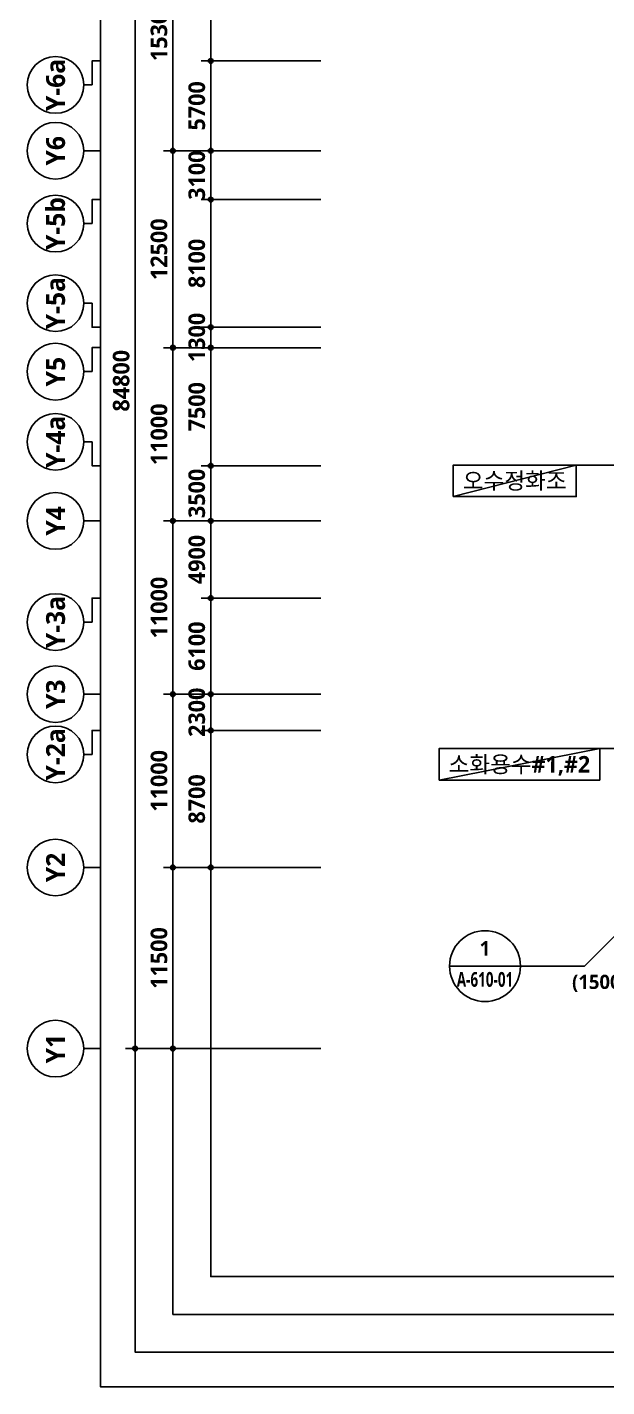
# Model space of a CAD drawing. Header units: millimetres. Extents: x 262941 to 188694772, y -170559 to 426415924.
# Drawn here: x 280132 to 316932, y 36445 to 122762 of the extents above; entities that cross this region are included whole.
import ezdxf
from ezdxf.enums import TextEntityAlignment as Align

# ---------------------------------------------------------------- set-up
doc = ezdxf.new("R2010")
doc.units = ezdxf.units.MM
doc.header["$LTSCALE"] = 400
doc.header["$MEASUREMENT"] = 0
doc.header["$PDSIZE"] = -10
doc.layers.get('0').update_dxf_attribs({"linetype": 'CONTINUOUS'})
doc.layers.get('Defpoints').update_dxf_attribs({"color": 153, "linetype": 'CONTINUOUS'})
for name, color, linetype in [('A-ANNO-GRA1', 7, 'CONTINUOUS'), ('A-ANNO-TEXT1', 7, 'CONTINUOUS'), ('A-ANNO-TEXT2', 3, 'CONTINUOUS'), ('A-ST-AXIS-BUB', 7, 'CONTINUOUS'), ('A-ST-AXIS-DIM', 7, 'CONTINUOUS'), ('AA-MKXS', 3, 'CONTINUOUS'), ('AA-MKXX', 3, 'CONTINUOUS'), ('X-SEC-종$0$A-ST-AXIS-BUB', 7, 'CONTINUOUS')]:
    doc.layers.add(name, color=color, linetype=linetype)
doc.layers.add('Defpoint', color=161, linetype='CONTINUOUS', plot=False)
doc.styles.add('2020음성 1차', font='')
doc.styles.add('SAMOO', font='romans.shx', dxfattribs={"bigfont": 'whgtxt.shx'})
doc.styles.add('SH_대대리576', font='')
doc.styles.add('SH_진천_나눔', font='')
doc.styles.get('2020음성 1차').set_extended_font_data('NanumGothic', bold=True)
doc.styles.get('SH_대대리576').set_extended_font_data('NanumGothic', bold=True)
doc.styles.get('SH_진천_나눔').set_extended_font_data('NanumGothic', bold=True)
doc.dimstyles.new('SHP 600', dxfattribs={"dimscale": 300, "dimtxt": 3.5, "dimasz": 1, "dimexe": 2, "dimexo": 2, "dimgap": 1, "dimtad": 1, "dimdec": 0, "dimzin": 0, "dimdsep": 46, "dimtxsty": 'SH_대대리576', "dimblk": 'DIMDOT', "dimcen": 0.09, "dimclrt": 3, "dimadec": 0, "dimazin": 1, "dimtfac": 1, "dimtdec": 0, "dimtix": 1, "dimtmove": 2, "dimatfit": 0, "dimldrblk": 'DIMDOT', "dimfxl": 1, "dimtolj": 1, "dimtzin": 0, "dimarcsym": 0})

# ---------------------------------------------------------------- blocks, each defined once
blk = doc.blocks.new('DIMDOT')
at = {"color": 0}
blk.add_line((-2, 0), (2, 0), dxfattribs=at)
for radius in [0.5, 0.25]:
    blk.add_circle((0, 0), radius, dxfattribs=at)
blk = doc.blocks.new('*D65')
at = {"layer": 'A-ST-AXIS-DIM', "color": 0, "lineweight": -2, "transparency": 16777216}
for p, q in [((298782, 142716), (286382, 142716)), ((286982, 142416), (286982, 58216)), ((298782, 57916), (286382, 57916))]:
    blk.add_line(p, q, dxfattribs=at)
at = {"layer": 'Defpoints', "color": 0, "transparency": 16777216}
for p in [(299382, 142716), (286982, 57916), (299382, 57916)]:
    blk.add_point(p, dxfattribs=at)
at = {"layer": 'A-ST-AXIS-DIM', "color": 0, "linetype": 'ByBlock', "lineweight": -2, "transparency": 16777216, "xscale": 300, "yscale": 300, "zscale": 300}
for p, rotation in [((286982, 142716), 90), ((286982, 57916), 270)]:
    blk.add_blockref('DIMDOT', p, dxfattribs=dict(at, rotation=rotation))
at = {"layer": 'A-ST-AXIS-DIM', "color": 3, "transparency": 16777216, "insert": (286102, 100316), "char_height": 1050, "attachment_point": 5, "rotation": 90, "style": 'SH_대대리576'}
blk.add_mtext('\\A1;84800', dxfattribs=at)
blk = doc.blocks.new('*D66')
at = {"layer": 'A-ST-AXIS-DIM', "color": 0, "lineweight": -2, "transparency": 16777216}
for p, q in [((298782, 69416), (288782, 69416)), ((289382, 69116), (289382, 58216)), ((298782, 57916), (288782, 57916))]:
    blk.add_line(p, q, dxfattribs=at)
at = {"layer": 'Defpoints', "color": 0, "transparency": 16777216}
for p in [(299382, 69416), (289382, 57916), (299382, 57916)]:
    blk.add_point(p, dxfattribs=at)
at = {"layer": 'A-ST-AXIS-DIM', "color": 0, "linetype": 'ByBlock', "lineweight": -2, "transparency": 16777216, "xscale": 300, "yscale": 300, "zscale": 300}
for p, rotation in [((289382, 69416), 90), ((289382, 57916), 270)]:
    blk.add_blockref('DIMDOT', p, dxfattribs=dict(at, rotation=rotation))
at = {"layer": 'A-ST-AXIS-DIM', "color": 3, "transparency": 16777216, "insert": (288505, 63666), "char_height": 1050, "attachment_point": 5, "rotation": 90, "style": 'SH_대대리576'}
blk.add_mtext('\\A1;11500', dxfattribs=at)
blk = doc.blocks.new('*D67')
at = {"layer": 'A-ST-AXIS-DIM', "color": 0, "lineweight": -2, "transparency": 16777216}
for p, q in [((298782, 80416), (288782, 80416)), ((289382, 80116), (289382, 69716)), ((298782, 69416), (288782, 69416))]:
    blk.add_line(p, q, dxfattribs=at)
at = {"layer": 'Defpoints', "color": 0, "transparency": 16777216}
for p in [(299382, 80416), (289382, 69416), (299382, 69416)]:
    blk.add_point(p, dxfattribs=at)
at = {"layer": 'A-ST-AXIS-DIM', "color": 0, "linetype": 'ByBlock', "lineweight": -2, "transparency": 16777216, "xscale": 300, "yscale": 300, "zscale": 300}
for p, rotation in [((289382, 80416), 90), ((289382, 69416), 270)]:
    blk.add_blockref('DIMDOT', p, dxfattribs=dict(at, rotation=rotation))
at = {"layer": 'A-ST-AXIS-DIM', "color": 3, "transparency": 16777216, "insert": (288506, 74916), "char_height": 1050, "attachment_point": 5, "rotation": 90, "style": 'SH_대대리576'}
blk.add_mtext('\\A1;11000', dxfattribs=at)
blk = doc.blocks.new('*D68')
at = {"layer": 'A-ST-AXIS-DIM', "color": 0, "lineweight": -2, "transparency": 16777216}
for p, q in [((298782, 91416), (288782, 91416)), ((289382, 91116), (289382, 80716)), ((298782, 80416), (288782, 80416))]:
    blk.add_line(p, q, dxfattribs=at)
at = {"layer": 'Defpoints', "color": 0, "transparency": 16777216}
for p in [(299382, 91416), (289382, 80416), (299382, 80416)]:
    blk.add_point(p, dxfattribs=at)
at = {"layer": 'A-ST-AXIS-DIM', "color": 0, "linetype": 'ByBlock', "lineweight": -2, "transparency": 16777216, "xscale": 300, "yscale": 300, "zscale": 300}
for p, rotation in [((289382, 91416), 90), ((289382, 80416), 270)]:
    blk.add_blockref('DIMDOT', p, dxfattribs=dict(at, rotation=rotation))
at = {"layer": 'A-ST-AXIS-DIM', "color": 3, "transparency": 16777216, "insert": (288506, 85916), "char_height": 1050, "attachment_point": 5, "rotation": 90, "style": 'SH_대대리576'}
blk.add_mtext('\\A1;11000', dxfattribs=at)
blk = doc.blocks.new('*D69')
at = {"layer": 'A-ST-AXIS-DIM', "color": 0, "lineweight": -2, "transparency": 16777216}
for p, q in [((298782, 102416), (288782, 102416)), ((289382, 102116), (289382, 91716)), ((298782, 91416), (288782, 91416))]:
    blk.add_line(p, q, dxfattribs=at)
at = {"layer": 'Defpoints', "color": 0, "transparency": 16777216}
for p in [(299382, 102416), (289382, 91416), (299382, 91416)]:
    blk.add_point(p, dxfattribs=at)
at = {"layer": 'A-ST-AXIS-DIM', "color": 0, "linetype": 'ByBlock', "lineweight": -2, "transparency": 16777216, "xscale": 300, "yscale": 300, "zscale": 300}
for p, rotation in [((289382, 102416), 90), ((289382, 91416), 270)]:
    blk.add_blockref('DIMDOT', p, dxfattribs=dict(at, rotation=rotation))
at = {"layer": 'A-ST-AXIS-DIM', "color": 3, "transparency": 16777216, "insert": (288506, 96916), "char_height": 1050, "attachment_point": 5, "rotation": 90, "style": 'SH_대대리576'}
blk.add_mtext('\\A1;11000', dxfattribs=at)
blk = doc.blocks.new('*D70')
at = {"layer": 'A-ST-AXIS-DIM', "color": 0, "lineweight": -2, "transparency": 16777216}
for p, q in [((298782, 114916), (288782, 114916)), ((289382, 114616), (289382, 102716)), ((298782, 102416), (288782, 102416))]:
    blk.add_line(p, q, dxfattribs=at)
at = {"layer": 'Defpoints', "color": 0, "transparency": 16777216}
for p in [(299382, 114916), (289382, 102416), (299382, 102416)]:
    blk.add_point(p, dxfattribs=at)
at = {"layer": 'A-ST-AXIS-DIM', "color": 0, "linetype": 'ByBlock', "lineweight": -2, "transparency": 16777216, "xscale": 300, "yscale": 300, "zscale": 300}
for p, rotation in [((289382, 114916), 90), ((289382, 102416), 270)]:
    blk.add_blockref('DIMDOT', p, dxfattribs=dict(at, rotation=rotation))
at = {"layer": 'A-ST-AXIS-DIM', "color": 3, "transparency": 16777216, "insert": (288503, 108666), "char_height": 1050, "attachment_point": 5, "rotation": 90, "style": 'SH_대대리576'}
blk.add_mtext('\\A1;12500', dxfattribs=at)
blk = doc.blocks.new('*D71')
at = {"layer": 'A-ST-AXIS-DIM', "color": 0, "lineweight": -2, "transparency": 16777216}
for p, q in [((298782, 130216), (288782, 130216)), ((289382, 129916), (289382, 115216)), ((298782, 114916), (288782, 114916))]:
    blk.add_line(p, q, dxfattribs=at)
at = {"layer": 'Defpoints', "color": 0, "transparency": 16777216}
for p in [(299382, 130216), (289382, 114916), (299382, 114916)]:
    blk.add_point(p, dxfattribs=at)
at = {"layer": 'A-ST-AXIS-DIM', "color": 0, "linetype": 'ByBlock', "lineweight": -2, "transparency": 16777216, "xscale": 300, "yscale": 300, "zscale": 300}
for p, rotation in [((289382, 130216), 90), ((289382, 114916), 270)]:
    blk.add_blockref('DIMDOT', p, dxfattribs=dict(at, rotation=rotation))
at = {"layer": 'A-ST-AXIS-DIM', "color": 3, "transparency": 16777216, "insert": (288502, 122566), "char_height": 1050, "attachment_point": 5, "rotation": 90, "style": 'SH_대대리576'}
blk.add_mtext('\\A1;15300', dxfattribs=at)
blk = doc.blocks.new('A-ST-AXIS-BUB-1')
at = {"layer": 'A-ST-AXIS-BUB'}
blk.add_line((0, 350), (0, 0), dxfattribs=at)
blk.add_circle((0, 950), 600, dxfattribs=at)
blk = doc.blocks.new('A-ST-AXIS-BUB-2')
at = {"layer": 'X-SEC-종$0$A-ST-AXIS-BUB'}
blk.add_line((1800, 1050, -103000), (1800, 525, -103000), dxfattribs=at)
at = {"layer": 'X-SEC-종$0$A-ST-AXIS-BUB', "elevation": -103000}
blk.add_lwpolyline([(3323, 0), (3323, 525), (1800, 525)], dxfattribs=at)
at = {"layer": 'X-SEC-종$0$A-ST-AXIS-BUB'}
blk.add_circle((1800, 2850, -103000), 1800, dxfattribs=at)
blk = doc.blocks.new('*U168')
at = {"layer": 'AA-MKXS', "color": 3, "linetype": 'Continuous', "ltscale": 5}
blk.add_line((-5.999976, 0), (5.999976, 0), dxfattribs=at)
blk.add_circle((0, 0), 5.999976, dxfattribs=at)
at = {"layer": 'AA-MKXS', "style": 'SAMOO', "width": 0.85}
blk.add_attdef('ViewNUM', text='', height=2.5, dxfattribs=at).set_placement((0, 1), align=Align.BOTTOM_CENTER)
blk.add_attdef('SheetNUM', text='', height=2.5, dxfattribs=at).set_placement((0, -1), align=Align.TOP_CENTER)
blk = doc.blocks.new('*D186')
at = {"layer": 'A-ST-AXIS-DIM', "color": 0, "lineweight": -2, "transparency": 16777216}
for p, q in [((298782, 80416), (291182, 80416)), ((291782, 80716), (291782, 81016)), ((291782, 78116), (291782, 80416)), ((298782, 78116), (291182, 78116)), ((291782, 77816), (291782, 77516))]:
    blk.add_line(p, q, dxfattribs=at)
at = {"layer": 'Defpoints', "color": 0, "transparency": 16777216}
for p in [(291782, 80416), (299382, 80416), (299382, 78116)]:
    blk.add_point(p, dxfattribs=at)
at = {"layer": 'A-ST-AXIS-DIM', "color": 0, "linetype": 'ByBlock', "lineweight": -2, "transparency": 16777216, "xscale": 300, "yscale": 300, "zscale": 300}
for p, rotation in [((291782, 80416), 270), ((291782, 78116), 90)]:
    blk.add_blockref('DIMDOT', p, dxfattribs=dict(at, rotation=rotation))
at = {"layer": 'A-ST-AXIS-DIM', "color": 3, "transparency": 16777216, "insert": (290902, 79266), "char_height": 1050, "attachment_point": 5, "rotation": 90, "style": 'SH_대대리576'}
blk.add_mtext('\\A1;2300', dxfattribs=at)
blk = doc.blocks.new('*D187')
at = {"layer": 'A-ST-AXIS-DIM', "color": 0, "lineweight": -2, "transparency": 16777216}
for p, q in [((298782, 78116), (291182, 78116)), ((291782, 77816), (291782, 69716)), ((298782, 69416), (291182, 69416))]:
    blk.add_line(p, q, dxfattribs=at)
at = {"layer": 'Defpoints', "color": 0, "transparency": 16777216}
for p in [(299382, 78116), (291782, 69416), (299382, 69416)]:
    blk.add_point(p, dxfattribs=at)
at = {"layer": 'A-ST-AXIS-DIM', "color": 0, "linetype": 'ByBlock', "lineweight": -2, "transparency": 16777216, "xscale": 300, "yscale": 300, "zscale": 300}
for p, rotation in [((291782, 78116), 90), ((291782, 69416), 270)]:
    blk.add_blockref('DIMDOT', p, dxfattribs=dict(at, rotation=rotation))
at = {"layer": 'A-ST-AXIS-DIM', "color": 3, "transparency": 16777216, "insert": (290902, 73766), "char_height": 1050, "attachment_point": 5, "rotation": 90, "style": 'SH_대대리576'}
blk.add_mtext('\\A1;8700', dxfattribs=at)
blk = doc.blocks.new('*D188')
at = {"layer": 'A-ST-AXIS-DIM', "color": 0, "lineweight": -2, "transparency": 16777216}
for p, q in [((298782, 86516), (291182, 86516)), ((291782, 86216), (291782, 80716)), ((298782, 80416), (291182, 80416))]:
    blk.add_line(p, q, dxfattribs=at)
at = {"layer": 'Defpoints', "color": 0, "transparency": 16777216}
for p in [(299382, 86516), (291782, 80416), (299382, 80416)]:
    blk.add_point(p, dxfattribs=at)
at = {"layer": 'A-ST-AXIS-DIM', "color": 0, "linetype": 'ByBlock', "lineweight": -2, "transparency": 16777216, "xscale": 300, "yscale": 300, "zscale": 300}
for p, rotation in [((291782, 86516), 90), ((291782, 80416), 270)]:
    blk.add_blockref('DIMDOT', p, dxfattribs=dict(at, rotation=rotation))
at = {"layer": 'A-ST-AXIS-DIM', "color": 3, "transparency": 16777216, "insert": (290902, 83466), "char_height": 1050, "attachment_point": 5, "rotation": 90, "style": 'SH_대대리576'}
blk.add_mtext('\\A1;6100', dxfattribs=at)
blk = doc.blocks.new('*D189')
at = {"layer": 'A-ST-AXIS-DIM', "color": 0, "lineweight": -2, "transparency": 16777216}
for p, q in [((298782, 91416), (291182, 91416)), ((291782, 86816), (291782, 91116)), ((298782, 86516), (291182, 86516))]:
    blk.add_line(p, q, dxfattribs=at)
at = {"layer": 'Defpoints', "color": 0, "transparency": 16777216}
for p in [(291782, 91416), (299382, 91416), (299382, 86516)]:
    blk.add_point(p, dxfattribs=at)
at = {"layer": 'A-ST-AXIS-DIM', "color": 0, "linetype": 'ByBlock', "lineweight": -2, "transparency": 16777216, "xscale": 300, "yscale": 300, "zscale": 300}
for p, rotation in [((291782, 91416), 90), ((291782, 86516), 270)]:
    blk.add_blockref('DIMDOT', p, dxfattribs=dict(at, rotation=rotation))
at = {"layer": 'A-ST-AXIS-DIM', "color": 3, "transparency": 16777216, "insert": (290902, 88966), "char_height": 1050, "attachment_point": 5, "rotation": 90, "style": 'SH_대대리576'}
blk.add_mtext('\\A1;4900', dxfattribs=at)
blk = doc.blocks.new('*D190')
at = {"layer": 'A-ST-AXIS-DIM', "color": 0, "lineweight": -2, "transparency": 16777216}
for p, q in [((291782, 95216), (291782, 95516)), ((298782, 94916), (291182, 94916)), ((291782, 94916), (291782, 91416)), ((298782, 91416), (291182, 91416)), ((291782, 91116), (291782, 90816))]:
    blk.add_line(p, q, dxfattribs=at)
at = {"layer": 'Defpoints', "color": 0, "transparency": 16777216}
for p in [(299382, 94916), (291782, 91416), (299382, 91416)]:
    blk.add_point(p, dxfattribs=at)
at = {"layer": 'A-ST-AXIS-DIM', "color": 0, "linetype": 'ByBlock', "lineweight": -2, "transparency": 16777216, "xscale": 300, "yscale": 300, "zscale": 300}
for p, rotation in [((291782, 94916), 270), ((291782, 91416), 90)]:
    blk.add_blockref('DIMDOT', p, dxfattribs=dict(at, rotation=rotation))
at = {"layer": 'A-ST-AXIS-DIM', "color": 3, "transparency": 16777216, "insert": (290902, 93166), "char_height": 1050, "attachment_point": 5, "rotation": 90, "style": 'SH_대대리576'}
blk.add_mtext('\\A1;3500', dxfattribs=at)
blk = doc.blocks.new('*D191')
at = {"layer": 'A-ST-AXIS-DIM', "color": 0, "lineweight": -2, "transparency": 16777216}
for p, q in [((298782, 102416), (291182, 102416)), ((291782, 95216), (291782, 102116)), ((298782, 94916), (291182, 94916))]:
    blk.add_line(p, q, dxfattribs=at)
at = {"layer": 'Defpoints', "color": 0, "transparency": 16777216}
for p in [(291782, 102416), (299382, 102416), (299382, 94916)]:
    blk.add_point(p, dxfattribs=at)
at = {"layer": 'A-ST-AXIS-DIM', "color": 0, "linetype": 'ByBlock', "lineweight": -2, "transparency": 16777216, "xscale": 300, "yscale": 300, "zscale": 300}
for p, rotation in [((291782, 102416), 90), ((291782, 94916), 270)]:
    blk.add_blockref('DIMDOT', p, dxfattribs=dict(at, rotation=rotation))
at = {"layer": 'A-ST-AXIS-DIM', "color": 3, "transparency": 16777216, "insert": (290905, 98666), "char_height": 1050, "attachment_point": 5, "rotation": 90, "style": 'SH_대대리576'}
blk.add_mtext('\\A1;7500', dxfattribs=at)
blk = doc.blocks.new('*D192')
at = {"layer": 'A-ST-AXIS-DIM', "color": 0, "lineweight": -2, "transparency": 16777216}
for p, q in [((298782, 103716), (291182, 103716)), ((291782, 104016), (291782, 104316)), ((291782, 103716), (291782, 102416)), ((298782, 102416), (291182, 102416)), ((291782, 102116), (291782, 101816))]:
    blk.add_line(p, q, dxfattribs=at)
at = {"layer": 'Defpoints', "color": 0, "transparency": 16777216}
for p in [(299382, 103716), (291782, 102416), (299382, 102416)]:
    blk.add_point(p, dxfattribs=at)
at = {"layer": 'A-ST-AXIS-DIM', "color": 0, "linetype": 'ByBlock', "lineweight": -2, "transparency": 16777216, "xscale": 300, "yscale": 300, "zscale": 300}
for p, rotation in [((291782, 103716), 270), ((291782, 102416), 90)]:
    blk.add_blockref('DIMDOT', p, dxfattribs=dict(at, rotation=rotation))
at = {"layer": 'A-ST-AXIS-DIM', "color": 3, "transparency": 16777216, "insert": (290902, 103066), "char_height": 1050, "attachment_point": 5, "rotation": 90, "style": 'SH_대대리576'}
blk.add_mtext('\\A1;1300', dxfattribs=at)
blk = doc.blocks.new('*D193')
at = {"layer": 'A-ST-AXIS-DIM', "color": 0, "lineweight": -2, "transparency": 16777216}
for p, q in [((298782, 111816), (291182, 111816)), ((291782, 104016), (291782, 111516)), ((298782, 103716), (291182, 103716))]:
    blk.add_line(p, q, dxfattribs=at)
at = {"layer": 'Defpoints', "color": 0, "transparency": 16777216}
for p in [(291782, 111816), (299382, 111816), (299382, 103716)]:
    blk.add_point(p, dxfattribs=at)
at = {"layer": 'A-ST-AXIS-DIM', "color": 0, "linetype": 'ByBlock', "lineweight": -2, "transparency": 16777216, "xscale": 300, "yscale": 300, "zscale": 300}
for p, rotation in [((291782, 111816), 90), ((291782, 103716), 270)]:
    blk.add_blockref('DIMDOT', p, dxfattribs=dict(at, rotation=rotation))
at = {"layer": 'A-ST-AXIS-DIM', "color": 3, "transparency": 16777216, "insert": (290902, 107766), "char_height": 1050, "attachment_point": 5, "rotation": 90, "style": 'SH_대대리576'}
blk.add_mtext('\\A1;8100', dxfattribs=at)
blk = doc.blocks.new('*D194')
at = {"layer": 'A-ST-AXIS-DIM', "color": 0, "lineweight": -2, "transparency": 16777216}
for p, q in [((298782, 114916), (291182, 114916)), ((291782, 115216), (291782, 115516)), ((291782, 114916), (291782, 111816)), ((298782, 111816), (291182, 111816)), ((291782, 111516), (291782, 111216))]:
    blk.add_line(p, q, dxfattribs=at)
at = {"layer": 'Defpoints', "color": 0, "transparency": 16777216}
for p in [(299382, 114916), (291782, 111816), (299382, 111816)]:
    blk.add_point(p, dxfattribs=at)
at = {"layer": 'A-ST-AXIS-DIM', "color": 0, "linetype": 'ByBlock', "lineweight": -2, "transparency": 16777216, "xscale": 300, "yscale": 300, "zscale": 300}
for p, rotation in [((291782, 114916), 270), ((291782, 111816), 90)]:
    blk.add_blockref('DIMDOT', p, dxfattribs=dict(at, rotation=rotation))
at = {"layer": 'A-ST-AXIS-DIM', "color": 3, "transparency": 16777216, "insert": (290902, 113366), "char_height": 1050, "attachment_point": 5, "rotation": 90, "style": 'SH_대대리576'}
blk.add_mtext('\\A1;3100', dxfattribs=at)
blk = doc.blocks.new('*D195')
at = {"layer": 'A-ST-AXIS-DIM', "color": 0, "lineweight": -2, "transparency": 16777216}
for p, q in [((298782, 120616), (291182, 120616)), ((291782, 115216), (291782, 120316)), ((298782, 114916), (291182, 114916))]:
    blk.add_line(p, q, dxfattribs=at)
at = {"layer": 'Defpoints', "color": 0, "transparency": 16777216}
for p in [(291782, 120616), (299382, 120616), (299382, 114916)]:
    blk.add_point(p, dxfattribs=at)
at = {"layer": 'A-ST-AXIS-DIM', "color": 0, "linetype": 'ByBlock', "lineweight": -2, "transparency": 16777216, "xscale": 300, "yscale": 300, "zscale": 300}
for p, rotation in [((291782, 120616), 90), ((291782, 114916), 270)]:
    blk.add_blockref('DIMDOT', p, dxfattribs=dict(at, rotation=rotation))
at = {"layer": 'A-ST-AXIS-DIM', "color": 3, "transparency": 16777216, "insert": (290905, 117766), "char_height": 1050, "attachment_point": 5, "rotation": 90, "style": 'SH_대대리576'}
blk.add_mtext('\\A1;5700', dxfattribs=at)
blk = doc.blocks.new('*D196')
at = {"layer": 'A-ST-AXIS-DIM', "color": 0, "lineweight": -2, "transparency": 16777216}
for p, q in [((298782, 129416), (291182, 129416)), ((291782, 129116), (291782, 120916)), ((298782, 120616), (291182, 120616))]:
    blk.add_line(p, q, dxfattribs=at)
at = {"layer": 'Defpoints', "color": 0, "transparency": 16777216}
for p in [(299382, 129416), (291782, 120616), (299382, 120616)]:
    blk.add_point(p, dxfattribs=at)
at = {"layer": 'A-ST-AXIS-DIM', "color": 0, "linetype": 'ByBlock', "lineweight": -2, "transparency": 16777216, "xscale": 300, "yscale": 300, "zscale": 300}
for p, rotation in [((291782, 129416), 90), ((291782, 120616), 270)]:
    blk.add_blockref('DIMDOT', p, dxfattribs=dict(at, rotation=rotation))
at = {"layer": 'A-ST-AXIS-DIM', "color": 3, "transparency": 16777216, "insert": (290902, 125016), "char_height": 1050, "attachment_point": 5, "rotation": 90, "style": 'SH_대대리576'}
blk.add_mtext('\\A1;8800', dxfattribs=at)

msp = doc.modelspace()

# ---------------------------------------------------------------- linework, layer by layer
msp.add_lwpolyline([(322281.8, 76966.3), (316481.8, 76966.3)])
at = {"layer": 'A-ANNO-GRA1'}
for points in [[(307187, 92966.3), (314987, 92966.3), (314987, 94966.3), (307187, 94966.3)], [(306281.8, 74966.3), (316481.8, 74966.3), (316481.8, 76966.3), (306281.8, 76966.3)]]:
    msp.add_lwpolyline(points, close=True, dxfattribs=at)
msp.add_lwpolyline([(322306.8, 94966.3), (314987, 94966.3)], dxfattribs=at)
at = {"layer": 'AA-MKXX', "lineweight": -2}
msp.add_lwpolyline([(318511.3, 66145.8), (315518.4, 63152.9), (311450.1, 63152.9)], dxfattribs=at)
at = {"layer": 'Defpoint'}
for p, q in [((314987, 94966.3), (307187, 92966.3)), ((316481.8, 76966.3), (306281.8, 74966.3))]:
    msp.add_line(p, q, dxfattribs=at)
for points in [[(455981.8, 36444.9), (284781.8, 36444.9), (284781.8, 165016.3), (455981.8, 165016.3)], [(453781.8, 38644.9), (286981.8, 38644.9), (286981.8, 162816.3), (453781.8, 162816.3)], [(451381.8, 41044.9), (289381.8, 41044.9), (289381.8, 160416.3), (451381.8, 160416.3)], [(448981.8, 43444.9), (291781.8, 43444.9), (291781.8, 158016.3), (448981.8, 158016.3)]]:
    msp.add_lwpolyline(points, close=True, dxfattribs=at)

# ---------------------------------------------------------------- block references
ref = msp.add_blockref('*U168', (309200.1, 63152.9), dxfattribs=dict(xscale=-375.0015000059622, yscale=375.0015000059622, zscale=375.0015000059622))
ref.add_attrib('SheetNUM', 'A-610-01', dxfattribs={"layer": 'AA-MKXS', "height": 937.5, "style": '2020음성 1차', "width": 0.7}).set_placement((309200.1, 62777.9), align=Align.TOP_CENTER)
ref.add_attrib('ViewNUM', '1', dxfattribs={"layer": 'AA-MKXS', "height": 937.5, "style": '2020음성 1차'}).set_placement((309200.1, 63527.9), align=Align.BOTTOM_CENTER)
at = {"layer": 'A-ST-AXIS-BUB'}
for p, rotation in [((284781.8, 117293.4), 90), ((284781.8, 108493.4), 90), ((284781.8, 99093.4), 90.00000000000001), ((284781.8, 83193.4), 90), ((284781.8, 74793.4), 90)]:
    msp.add_blockref('A-ST-AXIS-BUB-2', p, dxfattribs=dict(at, rotation=rotation))
at = {"layer": 'A-ST-AXIS-BUB', "xscale": 3, "yscale": 3, "zscale": 3, "rotation": 90}
for p in [(284781.8, 114916.3), (284781.8, 91416.3), (284781.8, 80416.3), (284781.8, 69416.3), (284781.8, 57916.3)]:
    msp.add_blockref('A-ST-AXIS-BUB-1', p, dxfattribs=at)
at = {"layer": 'A-ST-AXIS-BUB', "xscale": -1, "rotation": 89.99999999999997}
for p in [(284781.8, 107039.2), (284781.8, 98239.2)]:
    msp.add_blockref('A-ST-AXIS-BUB-2', p, dxfattribs=at)

# ---------------------------------------------------------------- texts
at = {"layer": 'A-ANNO-TEXT1', "style": 'SH_대대리576'}
for s, p in [('Y-6a', (281931.8, 119093.4)), ('Y6', (281931.8, 114916.3)), ('Y-5b', (281931.8, 110293.4)), ('Y-5a', (281931.8, 105239.2)), ('Y5', (281931.8, 100893.4)), ('Y-4a', (281931.8, 96439.2)), ('Y4', (281931.8, 91416.3)), ('Y-3a', (281931.8, 84993.4)), ('Y3', (281931.8, 80416.3)), ('Y-2a', (281931.8, 76593.4)), ('Y2', (281931.8, 69416.3)), ('Y1', (281931.8, 57916.3))]:
    msp.add_text(s, height=1200, rotation=90, dxfattribs=at).set_placement(p, align=Align.MIDDLE_CENTER)
at = {"layer": 'A-ANNO-TEXT1', "style": 'SH_진천_나눔'}
msp.add_text('(1500X1500X1500)', height=900, dxfattribs=at).set_placement((325131.8, 62152.3), align=Align.MIDDLE_RIGHT)
at = {"layer": 'A-ANNO-TEXT2', "style": 'SH_진천_나눔'}
for s, p in [('오수정화조', (311087, 93966.3)), ('소화용수#1,#2', (311381.8, 75966.3))]:
    msp.add_text(s, height=1050, dxfattribs=at).set_placement(p, align=Align.MIDDLE_CENTER)

# ---------------------------------------------------------------- dimensions: what is measured, and where the dimension line sits
at = {"layer": 'A-ST-AXIS-DIM'}
for base, p1, p2, angle, picture, middle in [((286981.8, 57916.3), (299381.8, 142716.3), (299381.8, 57916.3), 90, '*D65', (286102.4, 100316.3)), ((289381.8, 114916.3), (299381.8, 130216.3), (299381.8, 114916.3), 90, '*D71', (288502.4, 122566.3)), ((291781.8, 120616.3), (299381.8, 129416.3), (299381.8, 120616.3), 90, '*D196', (290902.4, 125016.3)), ((291781.8, 120616.3), (299381.8, 114916.3), (299381.8, 120616.3), 270, '*D195', (290904.6, 117766.3)), ((289381.8, 102416.3), (299381.8, 114916.3), (299381.8, 102416.3), 90, '*D70', (288503.1, 108666.3)), ((291781.8, 111816.3), (299381.8, 114916.3), (299381.8, 111816.3), 90, '*D194', (290902.4, 113366.3)), ((291781.8, 111816.3), (299381.8, 103716.3), (299381.8, 111816.3), 270, '*D193', (290902.4, 107766.3)), ((291781.8, 102416.3), (299381.8, 103716.3), (299381.8, 102416.3), 90, '*D192', (290902.4, 103066.3)), ((289381.8, 91416.3), (299381.8, 102416.3), (299381.8, 91416.3), 90, '*D69', (288506.1, 96916.3)), ((291781.8, 102416.3), (299381.8, 94916.3), (299381.8, 102416.3), 270, '*D191', (290904.6, 98666.3)), ((291781.8, 91416.3), (299381.8, 94916.3), (299381.8, 91416.3), 90, '*D190', (290902.4, 93166.3)), ((289381.8, 80416.3), (299381.8, 91416.3), (299381.8, 80416.3), 90, '*D68', (288506.1, 85916.3)), ((291781.8, 91416.3), (299381.8, 86516.3), (299381.8, 91416.3), 270, '*D189', (290902.4, 88966.3)), ((291781.8, 80416.3), (299381.8, 86516.3), (299381.8, 80416.3), 90, '*D188', (290902.4, 83466.3)), ((289381.8, 69416.3), (299381.8, 80416.3), (299381.8, 69416.3), 90, '*D67', (288506.1, 74916.3)), ((291781.8, 80416.3), (299381.8, 78116.3), (299381.8, 80416.3), 270, '*D186', (290902.4, 79266.3)), ((291781.8, 69416.3), (299381.8, 78116.3), (299381.8, 69416.3), 90, '*D187', (290902.4, 73766.3)), ((289381.8, 57916.3), (299381.8, 69416.3), (299381.8, 57916.3), 90, '*D66', (288504.6, 63666.3))]:
    dim = msp.add_linear_dim(base=base, p1=p1, p2=p2, angle=angle, dimstyle='SHP 600', dxfattribs=at)
    dim.commit()
    dim.dimension.update_dxf_attribs({"geometry": picture, "text_midpoint": middle})

doc.saveas('drawing.dxf')
